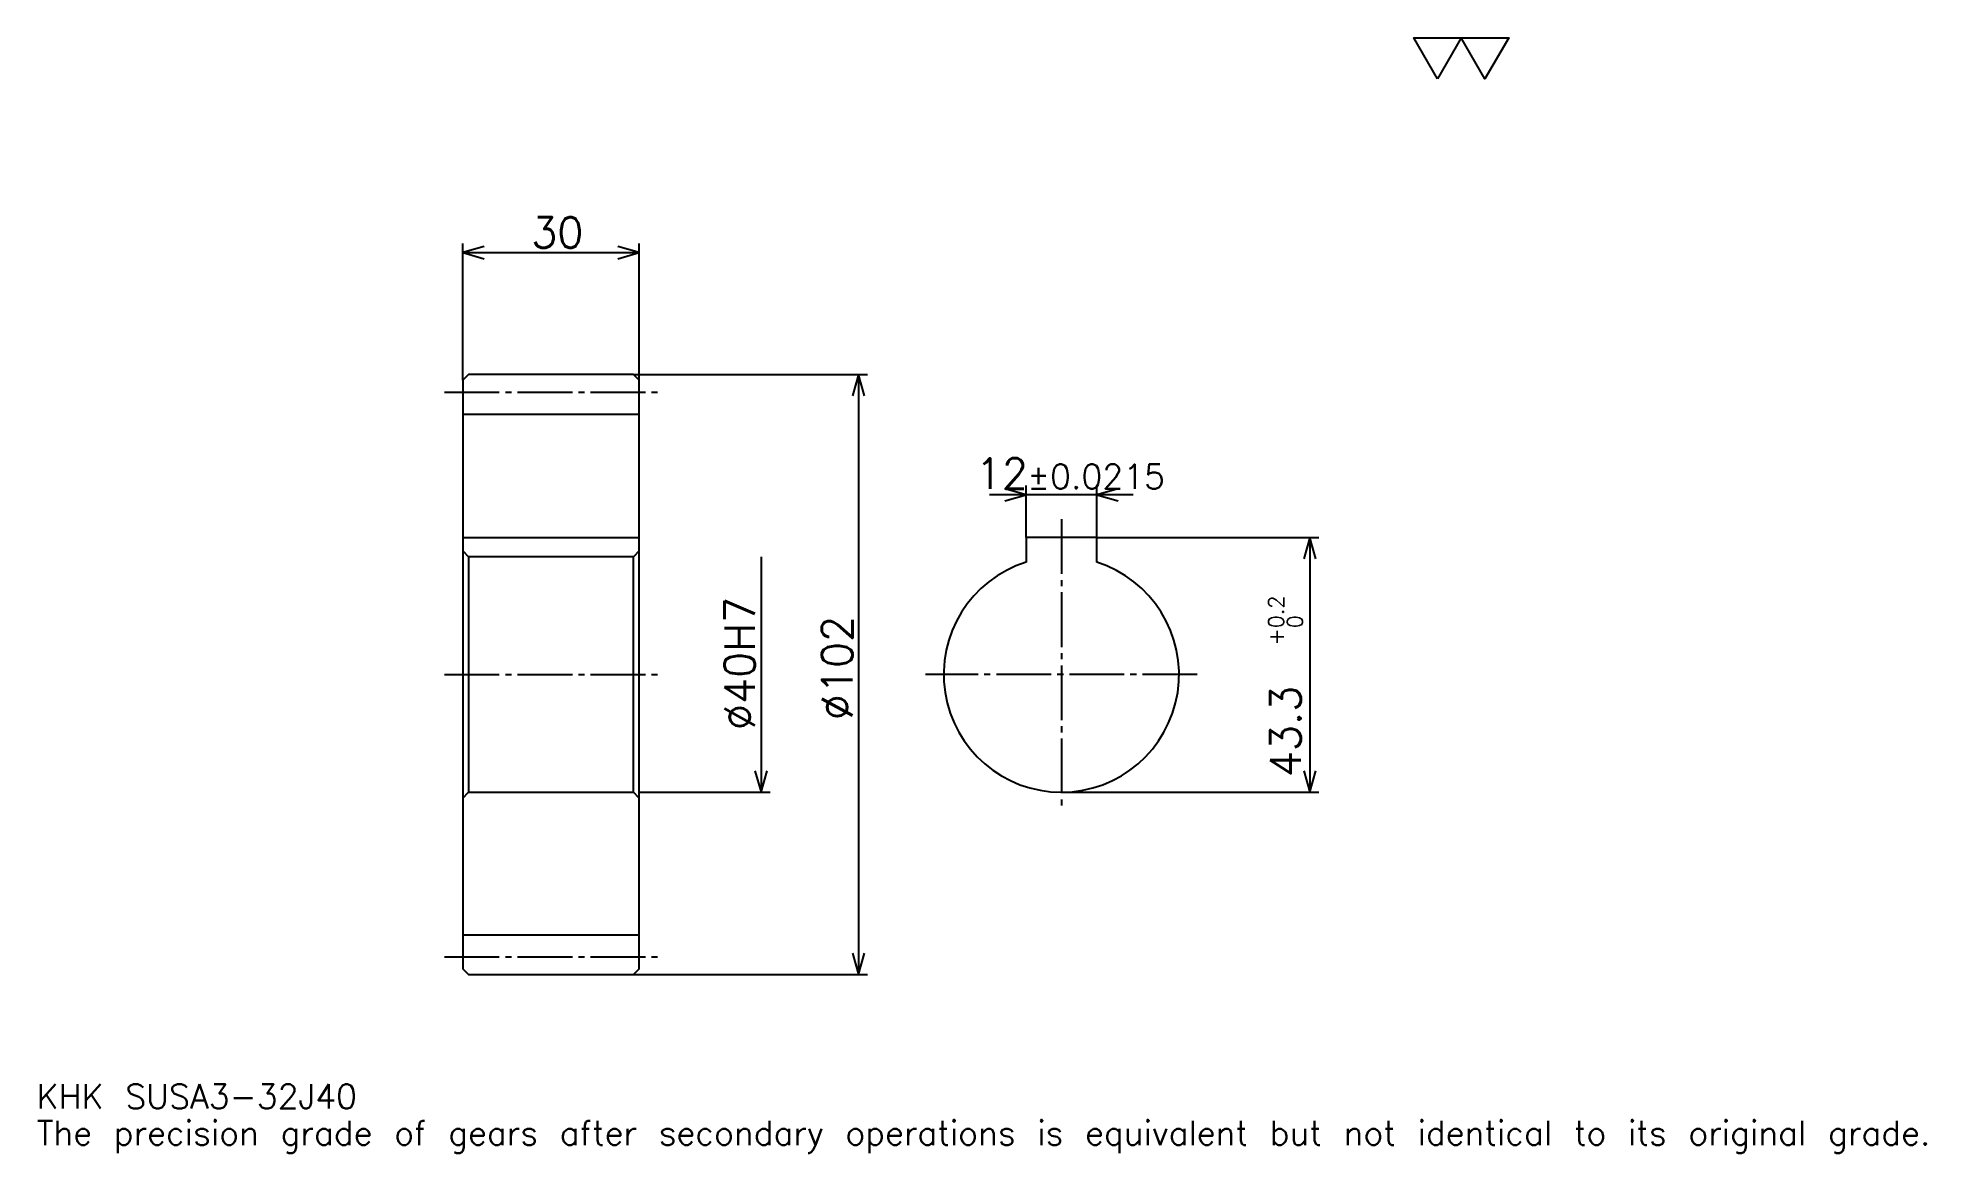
# Model space of a CAD drawing. Extents: x 11 to 332, y 4 to 193.
import ezdxf

# ---------------------------------------------------------------- set-up
doc = ezdxf.new("R2010")
doc.units = 0
doc.linetypes.add('DASHDOT', pattern=[12.423913, 9.317935, -1.035326, 1.035326, -1.035326])
doc.layers.get('0').update_dxf_attribs({"linetype": 'CONTINUOUS'})
doc.layers.add('DASHDOT', color=6, linetype='DASHDOT')
doc.styles.add('KANJI', font='TXT', dxfattribs={"bigfont": 'BIGFONT'})

msp = doc.modelspace()

# ---------------------------------------------------------------- linework, layer by layer
at = {"color": 5}
for p, q in [((82.779892, 136.14537), (82.779892, 158.404877)), ((112.779892, 136.14537), (112.779892, 158.404877)), ((82.779892, 156.851898), (112.779892, 156.851898)), ((82.779892, 135.14537), (82.779892, 136.14537)), ((111.779892, 136.14537), (112.779892, 136.14537)), ((112.779892, 136.14537), (151.604614, 136.14537)), ((112.779892, 135.14537), (112.779892, 136.14537)), ((150.051636, 136.14537), (150.051636, 34.14537)), ((196.758148, 115.69265), (172.334229, 115.69265)), ((178.546204, 108.445374), (178.546204, 117.245636)), ((190.546204, 108.445374), (190.546204, 117.245636)), ((190.546204, 108.445374), (228.335602, 108.445374)), ((226.782608, 108.445374), (226.782608, 65.14537)), ((133.48642, 105.14537), (133.48642, 65.14537)), ((112.779892, 65.14537), (135.039398, 65.14537)), ((184.546204, 65.14537), (228.335602, 65.14537)), ((111.779892, 34.14537), (112.779892, 34.14537)), ((112.779892, 34.14537), (151.604614, 34.14537))]:
    msp.add_line(p, q, dxfattribs=at)
at = {"color": 4}
for p, q in [((82.779892, 129.39537), (112.779892, 129.39537)), ((82.779892, 108.445374), (112.779892, 108.445374)), ((112.779892, 106.14537), (111.779892, 105.14537)), ((82.779892, 64.14537), (83.779892, 65.14537)), ((112.779892, 64.14537), (111.779892, 65.14537)), ((82.779892, 40.89537), (112.779892, 40.89537))]:
    msp.add_line(p, q, dxfattribs=at)
at = {"color": 7}
msp.add_lwpolyline([(248.478256, 186.358688), (244.440491, 193.357498), (260.591583, 193.357498), (256.553802, 186.358688), (252.516022, 193.357498), (248.478256, 186.358688)], dxfattribs=at)
at = {"color": 5}
for points in [[(86.403534, 157.887207), (82.779892, 156.851898), (86.403534, 155.816559)], [(109.15625, 155.816559), (112.779892, 156.851898), (109.15625, 157.887207)], [(151.08696, 132.521729), (150.051636, 136.14537), (149.016312, 132.521729)], [(174.922546, 114.657326), (178.546204, 115.69265), (174.922546, 116.727982)], [(194.16983, 116.727982), (190.546204, 115.69265), (194.16983, 114.657326)], [(227.817932, 104.821732), (226.782608, 108.445374), (225.747284, 104.821732)], [(132.45108, 68.769012), (133.48642, 65.14537), (134.521744, 68.769012)], [(225.747284, 68.769012), (226.782608, 65.14537), (227.817932, 68.769012)], [(149.016312, 37.769012), (150.051636, 34.14537), (151.08696, 37.769012)]]:
    msp.add_lwpolyline(points, dxfattribs=at)
at = {"color": 4}
for points in [[(82.779892, 64.14537), (82.779892, 35.14537), (83.779892, 34.14537), (111.779892, 34.14537), (112.779892, 35.14537), (112.779892, 135.14537), (111.779892, 136.14537), (83.779892, 136.14537), (82.779892, 135.14537), (82.779892, 64.14537)], [(82.779892, 106.14537), (83.779892, 105.14537), (83.779892, 65.14537), (111.779892, 65.14537), (111.779892, 105.14537), (83.779892, 105.14537)], [(190.546204, 104.224152), (190.546204, 108.445374), (178.546204, 108.445374), (178.546204, 104.224152)]]:
    msp.add_lwpolyline(points, dxfattribs=at)
msp.add_arc((184.546204, 85.14537), 20, 107.45760275, 72.54239725, dxfattribs=at)
at = {"layer": 'DASHDOT', "color": 7}
for p, q in [((79.673912, 133.14537), (115.885872, 133.14537)), ((184.546204, 111.551346), (184.546204, 62.039391)), ((79.673912, 85.14537), (115.885872, 85.14537)), ((207.652176, 85.14537), (161.440216, 85.14537)), ((79.673912, 37.14537), (115.885872, 37.14537))]:
    msp.add_line(p, q, dxfattribs=at)

# ---------------------------------------------------------------- texts
at = {"color": 7, "style": 'KANJI'}
for s, height, p in [('30', 5.17663, (94.415085, 157.680145)), ('12', 5.17663, (169.978134, 116.727982)), ('%%p0.0215', 4.141304, (178.726013, 116.727982)), ('KHK SUSA3-32J40', 4.141304, (10.353261, 11.388587)), ('The precision grade of gears after secondary operations is equivalent but not identical to its original grade.', 4.141304, (10.353261, 5.17663))]:
    msp.add_text(s, height=height, dxfattribs=at).set_placement(p)
for s, height, p in [('%%c40H7', 5.17663, (132.45108, 75.698021)), ('0.2', 2.588315, (222.330704, 93.010361)), ('%%c102', 5.17663, (149.016312, 77.380424)), ('0', 2.588315, (225.540222, 93.010361)), ('+', 2.588315, (222.330704, 90.11145)), ('43.3', 5.17663, (225.229614, 67.704941))]:
    msp.add_text(s, height=height, rotation=90, dxfattribs=at).set_placement(p)

doc.saveas('drawing.dxf')
